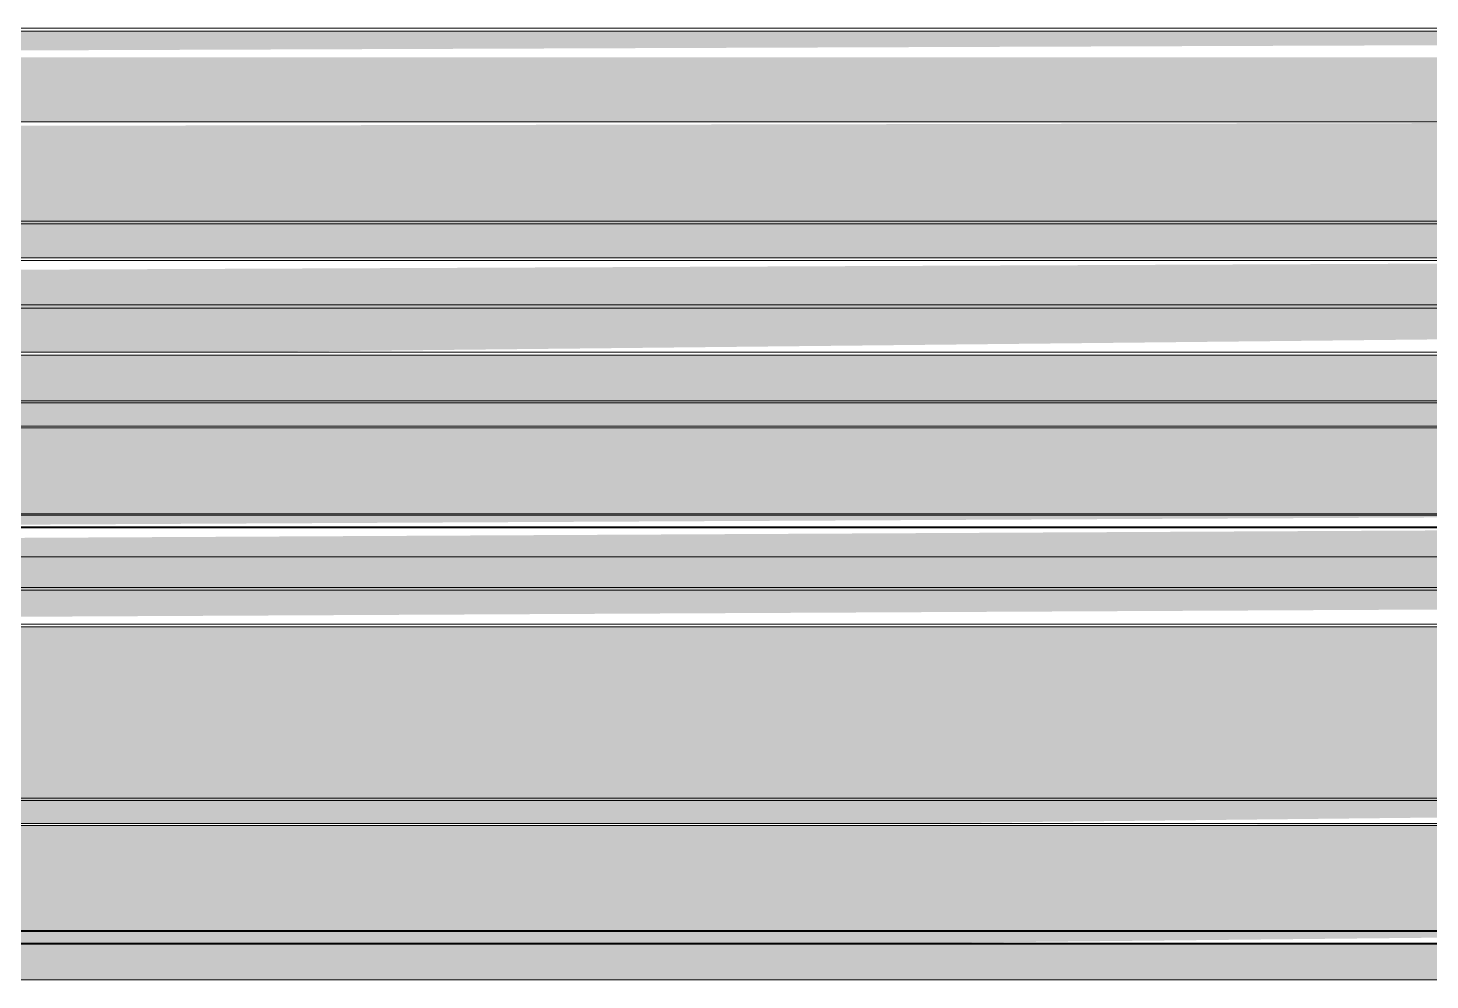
# Model space of a CAD drawing. Header units: metres. Extents: x 147 to 427, y -16 to 162.
# Drawn here: x 201.82648 to 201.86163, y 0.04659 to 0.07045 of the extents above; entities that cross this region are included whole.
import ezdxf

# ---------------------------------------------------------------- set-up
doc = ezdxf.new("R2010")
doc.units = ezdxf.units.M
doc.layers.add('P-SANR-FIXT', color=7, linetype='Continuous', lineweight=5)

# ---------------------------------------------------------------- blocks, each defined once
blk = doc.blocks.new('Bomba Jacuzzi1 - 15B-T 1_1_2CV TRIF_220_380V _1 1_2CV_-2414014-FF')
at = {"layer": 'P-SANR-FIXT', "lineweight": 15, "true_color": 0xffc600, "transparency": 33554598}
h = blk.add_hatch(color=40, dxfattribs=at)
h.paths.add_polyline_path([(96.4326345329929, 0.06809999999999944), (96.4326345329929, 0.06468824029806215), (96.4419585329929, 0.06468824029806215), (96.4419585329929, 0.06809999999999944), (96.43400593029405, 0.06809999999999944)])
h.paths.add_polyline_path([(96.3320835329929, 0.06809999999999944), (96.4326345329929, 0.06809999999999944), (96.4326345329929, 0.06971511583390216), (96.3320835329929, 0.06971511583390216), (96.3320835329929, 0.06810172555110464)])
h.paths.add_polyline_path([(96.32995853299289, 0.06468824029806215), (96.3320835329929, 0.06468824029806215), (96.33195853299289, 0.07037189424737822), (96.32995853299289, 0.07037189424737822), (96.32995853299289, 0.06547888823393305)])
for points in [[(96.3320835329929, 0.06971511583390216), (96.4326345329929, 0.0700829182315647), (96.4326345329929, 0.07037189424737822), (96.3320835329929, 0.07037189424737822), (96.3320835329929, 0.06972017489375998)], [(96.33672387179486, 0.06468824029806215), (96.4326345329929, 0.06468824029806215), (96.4326345329929, 0.06809999999999944), (96.3320835329929, 0.067908657296379), (96.3320835329929, 0.06468824029806215)], [(96.38536490104447, 0.06232962660067295), (96.4326345329929, 0.0628318248830759), (96.4326345329929, 0.06462023862780754), (96.3320835329929, 0.06418799482577583), (96.3320835329929, 0.06232962660067295), (96.36915122462793, 0.06232962660067295)], [(96.36915122462793, 0.06047468981985674), (96.4326345329929, 0.06047468981985674), (96.4326345329929, 0.06225166812149466), (96.3320835329929, 0.06225166812149466), (96.3320835329929, 0.06047468981985674), (96.3529375482114, 0.06047468981985674)], [(96.36915122462793, 0.05794896211735173), (96.4326345329929, 0.05827238530652552), (96.4326345329929, 0.06042498125378012), (96.3320835329929, 0.06042498125378012), (96.3320835329929, 0.05794896211735173), (96.3529375482114, 0.05794896211735173)], [(96.32995853299289, 0.05544004650886658), (96.4326345329929, 0.05596401862338222), (96.4326345329929, 0.05794896211735173), (96.3320835329929, 0.05742241484108127), (96.3320835329929, 0.05625000000000214), (96.32995853299289, 0.05596401862338222), (96.32995853299289, 0.05550819575540688)], [(96.401578577461, 0.05051359773887579), (96.4326345329929, 0.05085153314894465), (96.4326345329929, 0.05544004650886658), (96.32995853299289, 0.05544004650886658), (96.32995853299289, 0.05051359773887579), (96.33672387179486, 0.05051359773887579)], [(96.401578577461, 0.04750939317580301), (96.4326345329929, 0.0478316651663111), (96.4326345329929, 0.05046366051015805), (96.32995853299289, 0.05046366051015805), (96.32995853299289, 0.04750939317580301), (96.33672387179486, 0.04750939317580301)], [(96.4326345329929, 0.05046366051015805), (96.4326345329929, 0.05051359773887579), (96.401578577461, 0.05046366051015805)], [(96.401578577461, 0.04659720139031532), (96.4326345329929, 0.04659720139031532), (96.4326345329929, 0.04748387120290484), (96.32995853299289, 0.04748387120290484), (96.32995853299289, 0.04659720139031532), (96.33672387179486, 0.04659720139031532)]]:
    blk.add_hatch(color=40, dxfattribs=at).paths.add_polyline_path(points)
at = {"layer": 'P-SANR-FIXT', "color": 63, "lineweight": 15, "true_color": 0xa6d959}
for p, q in [((96.33208353299291, 0.07044977023632781), (96.4489585329929, 0.07044977023632781)), ((96.33208353299291, 0.06561262998289659), (96.4489585329929, 0.06561262998289659)), ((96.33208353299291, 0.0611086706469736), (96.4489585329929, 0.0611086706469736)), ((96.3299585329929, 0.04659507033442562), (96.4326345329929, 0.04659507033442562))]:
    blk.add_line(p, q, dxfattribs=at)
at = {"layer": 'P-SANR-FIXT', "color": 42, "lineweight": 15, "true_color": 0xbfa010}
blk.add_line((96.33208353299291, 0.0703718942473775), (96.4326345329929, 0.0703718942473775), dxfattribs=at)
at = {"layer": 'P-SANR-FIXT', "color": 52, "lineweight": 15, "true_color": 0xdfcc1f}
for p, q in [((96.33208353299291, 0.06809999999999944), (96.4489585329929, 0.06809999999999944)), ((96.33208353299291, 0.06554084092478331), (96.4326345329929, 0.06554084092478331)), ((96.33208353299291, 0.06468824029806461), (96.4489585329929, 0.06468824029806461)), ((96.33208353299291, 0.06105450317388555), (96.4326345329929, 0.06105450317388555)), ((96.33208353299291, 0.06047468981985761), (96.4489585329929, 0.06047468981985761)), ((96.33208353299291, 0.05827238530652762), (96.44895853299292, 0.05827238530652762)), ((96.3299585329929, 0.04748387120290468), (96.4326345329929, 0.04748387120290468))]:
    blk.add_line(p, q, dxfattribs=at)
at = {"layer": 'P-SANR-FIXT', "color": 40, "lineweight": 15, "true_color": 0xf3c80a}
for p, q in [((96.33208353299291, 0.06462023862780569), (96.4326345329929, 0.06462023862780569)), ((96.33208353299291, 0.06225166812149773), (96.4326345329929, 0.06225166812149773)), ((96.33208353299291, 0.06042498125377867), (96.4326345329929, 0.06042498125377867)), ((96.33208353299291, 0.05794896211735277), (96.44895853299292, 0.05794896211735277)), ((96.33208353299291, 0.05719853144606466), (96.44895853299292, 0.05719853144606466)), ((96.3299585329929, 0.05046366051015768), (96.4326345329929, 0.05046366051015768))]:
    blk.add_line(p, q, dxfattribs=at)
at = {"layer": 'P-SANR-FIXT', "color": 4, "lineweight": 15, "true_color": 0x00ffff}
for p, q in [((96.3299585329929, 0.06351274520707559), (96.4489585329929, 0.06351274520707559)), ((96.3299585329929, 0.0623296266006756), (96.4489585329929, 0.0623296266006756)), ((96.3299585329929, 0.05643034175782558), (96.44895853299292, 0.05643034175782558)), ((96.3299585329929, 0.05550819575540758), (96.44895853299292, 0.05550819575540758)), ((96.3299585329929, 0.05114578485541475), (96.44895853299292, 0.05114578485541475)), ((96.3299585329929, 0.05051359773887459), (96.4326345329929, 0.05051359773887459)), ((96.3299585329929, 0.0478316651663088), (96.4326345329929, 0.0478316651663088)), ((96.3299585329929, 0.04750939317580371), (96.4326345329929, 0.04750939317580371)), ((96.3299585329929, 0.04659720139031363), (96.4326345329929, 0.04659720139031363)), ((96.3299585329929, 0.0465900000000026), (96.4326345329929, 0.0465900000000026))]:
    blk.add_line(p, q, dxfattribs=at)
at = {"layer": 'P-SANR-FIXT', "color": 40, "lineweight": 15, "true_color": 0xfdc601}
for p, q in [((96.33208353299291, 0.0634322853410187), (96.4326345329929, 0.0634322853410187)), ((96.33208353299291, 0.05719600675831567), (96.4326345329929, 0.05719600675831567)), ((96.3299585329929, 0.05544004650886347), (96.4326345329929, 0.05544004650886347)), ((96.3299585329929, 0.05109208396927967), (96.4326345329929, 0.05109208396927967))]:
    blk.add_line(p, q, dxfattribs=at)
at = {"layer": 'P-SANR-FIXT', "color": 40, "lineweight": 15, "true_color": 0xfac603}
for p, q in [((96.33208353299291, 0.05824228159776364), (96.4326345329929, 0.05824228159776364)), ((96.33208353299291, 0.05792375558234168), (96.4326345329929, 0.05792375558234168)), ((96.3299585329929, 0.0478020095666187), (96.4326345329929, 0.0478020095666187))]:
    blk.add_line(p, q, dxfattribs=at)
at = {"layer": 'P-SANR-FIXT', "color": 40, "lineweight": 15, "true_color": 0xfec600}
blk.add_line((96.33208353299291, 0.05635899571323269), (96.4326345329929, 0.05635899571323269), dxfattribs=at)

msp = doc.modelspace()

# ---------------------------------------------------------------- block references
at = {"layer": 'P-SANR-FIXT', "color": 126, "lineweight": 15, "true_color": 0x0f6868}
msp.add_blockref('Bomba Jacuzzi1 - 15B-T 1_1_2CV TRIF_220_380V _1 1_2CV_-2414014-FF', (105.4466815577681, 0), dxfattribs=at)

doc.saveas('drawing.dxf')
